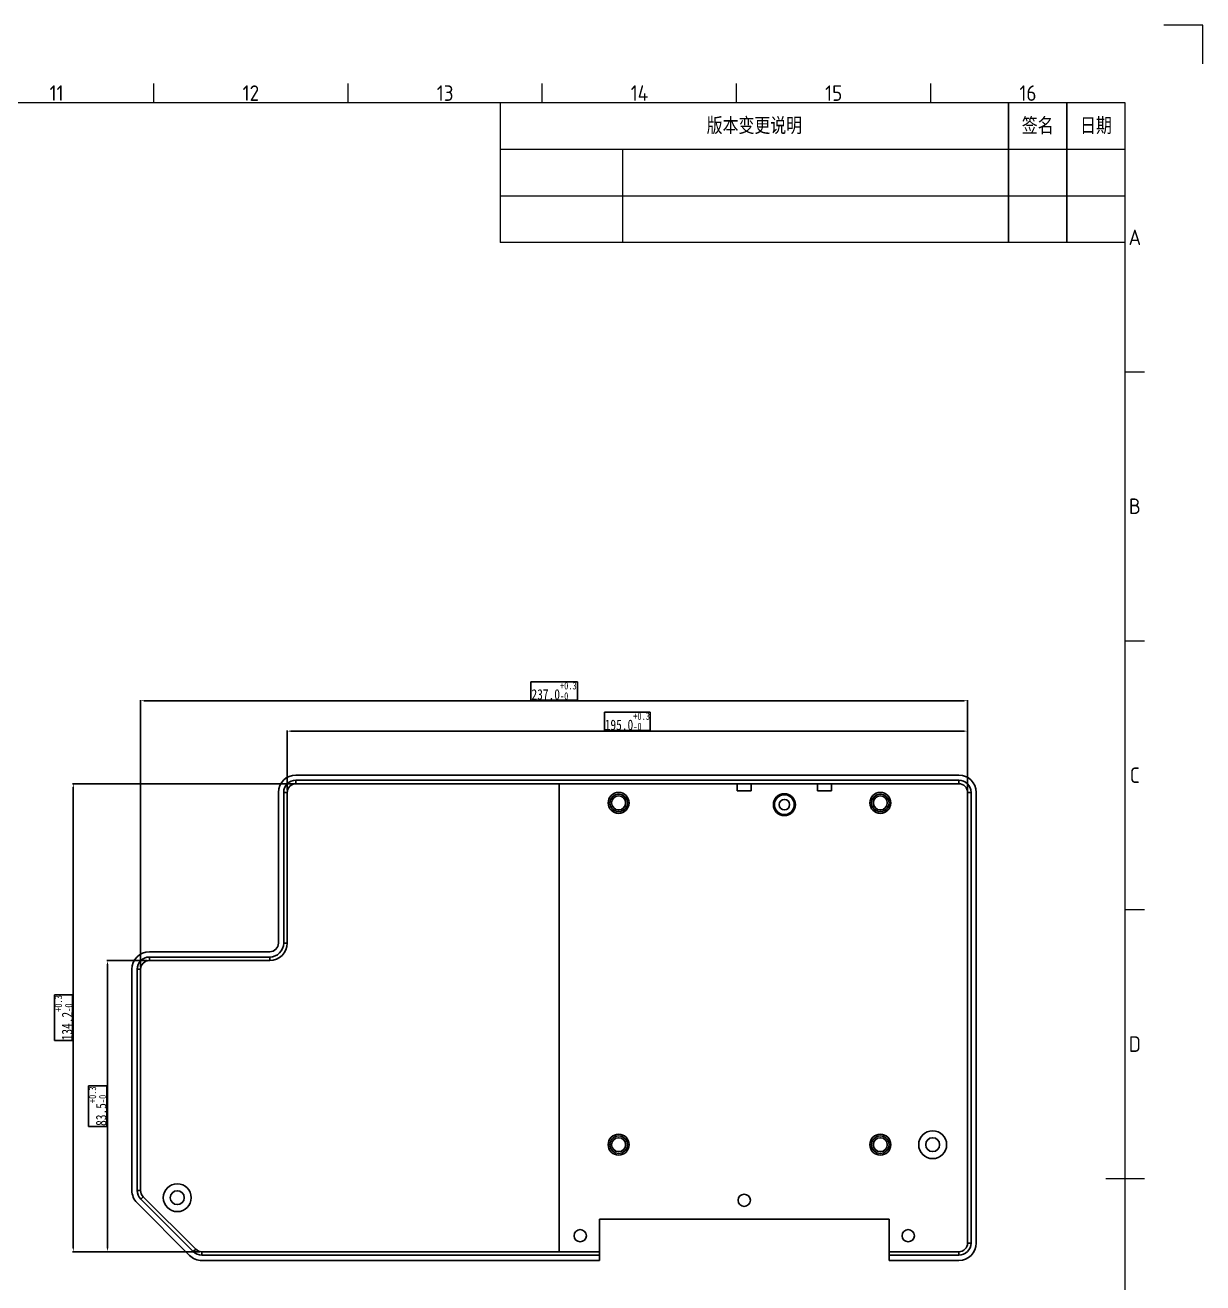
# Model space of a CAD drawing. Header units: inches. Extents: x 15988 to 16924, y -985 to -323.
# Drawn here: x 16586.7 to 16924.3, y -684 to -323.4 of the extents above; entities that cross this region are included whole.
import ezdxf
from ezdxf.enums import TextEntityAlignment as Align

# ---------------------------------------------------------------- set-up
doc = ezdxf.new("R2010")
doc.units = ezdxf.units.IN
doc.header["$MEASUREMENT"] = 0
doc.layers.add('DIM', color=1, linetype='Continuous', lineweight=5)
for name, color, linetype in [('图框', 7, 'Continuous'), ('明细栏', 4, 'Continuous'), ('注释', 5, 'Continuous')]:
    doc.layers.add(name, color=color, linetype=linetype)
doc.styles.add('ISO Proportional', font='isocp.shx')
doc.styles.add('汉字专用', font='', dxfattribs={"width": 0.8})
doc.styles.get('汉字专用').set_extended_font_data('SimSun')
doc.dimstyles.new('副本1', dxfattribs={"dimtxt": 3, "dimasz": 1, "dimexe": 0.2, "dimexo": 0.625, "dimgap": -0.2, "dimtad": 1, "dimdec": 1, "dimzin": 1, "dimdsep": 46, "dimtxsty": '汉字专用', "dimcen": 2.5, "dimclrd": 256, "dimclre": 256, "dimclrt": 256, "dimadec": 0, "dimazin": 0, "dimtfac": 1, "dimtdec": 1, "dimtmove": 0, "dimatfit": 3, "dimfxl": 0, "dimarcsym": 0})

# ---------------------------------------------------------------- blocks, each defined once
blk = doc.blocks.new('*D89')
at = {"layer": 'Defpoints', "color": 0}
for p in [(16856.84, -525.82), (16661.84, -543.4), (16856.84, -543.4)]:
    blk.add_point(p, dxfattribs=at)
at = {"layer": 'DIM', "lineweight": -2}
for p, q in [((16765.92, -520.42), (16752.77, -520.42)), ((16752.77, -520.42), (16752.77, -525.62)), ((16765.92, -525.62), (16765.92, -520.42)), ((16661.84, -542.78), (16661.84, -525.62)), ((16662.84, -525.82), (16855.84, -525.82)), ((16752.77, -525.62), (16765.92, -525.62)), ((16856.84, -542.78), (16856.84, -525.62))]:
    blk.add_line(p, q, dxfattribs=at)
at = {"layer": 'DIM'}
for points in [[(16662.84, -525.66), (16662.84, -525.99), (16661.84, -525.82)], [(16855.84, -525.99), (16855.84, -525.66), (16856.84, -525.82)]]:
    blk.add_solid(points, dxfattribs=at)
at = {"layer": 'DIM', "insert": (16759.34, -523.02), "char_height": 3, "attachment_point": 5, "style": '汉字专用'}
blk.add_mtext('195.0{\\A1;\\H0.7x;\\S+0.3^ -0;}', dxfattribs=at)
blk = doc.blocks.new('*D90')
at = {"layer": 'Defpoints', "color": 0}
for p in [(16856.84, -517.09), (16856.84, -543.4), (16619.84, -594.1)]:
    blk.add_point(p, dxfattribs=at)
at = {"layer": 'DIM', "lineweight": -2}
for p, q in [((16745.02, -511.69), (16731.66, -511.69)), ((16731.66, -511.69), (16731.66, -516.89)), ((16745.02, -516.89), (16745.02, -511.69)), ((16619.84, -593.48), (16619.84, -516.89)), ((16620.84, -517.09), (16855.84, -517.09)), ((16731.66, -516.89), (16745.02, -516.89)), ((16856.84, -542.78), (16856.84, -516.89))]:
    blk.add_line(p, q, dxfattribs=at)
at = {"layer": 'DIM'}
for points in [[(16620.84, -516.93), (16620.84, -517.26), (16619.84, -517.09)], [(16855.84, -517.26), (16855.84, -516.93), (16856.84, -517.09)]]:
    blk.add_solid(points, dxfattribs=at)
at = {"layer": 'DIM', "insert": (16738.34, -514.29), "char_height": 3, "attachment_point": 5, "style": '汉字专用'}
blk.add_mtext('237.0{\\A1;\\H0.7x;\\S+0.3^ -0;}', dxfattribs=at)
blk = doc.blocks.new('*D91')
at = {"layer": 'Defpoints', "color": 0}
for p in [(16610.33, -591.6), (16622.34, -591.6), (16637.39, -675.1)]:
    blk.add_point(p, dxfattribs=at)
at = {"layer": 'DIM', "lineweight": -2}
for p, q in [((16621.72, -591.6), (16610.13, -591.6)), ((16610.33, -674.1), (16610.33, -592.6)), ((16610.13, -627.52), (16604.92, -627.52)), ((16604.92, -627.52), (16604.92, -639.19)), ((16610.13, -639.19), (16610.13, -627.52)), ((16604.92, -639.19), (16610.13, -639.19)), ((16636.77, -675.1), (16610.13, -675.1))]:
    blk.add_line(p, q, dxfattribs=at)
at = {"layer": 'DIM'}
for points in [[(16610.49, -592.6), (16610.16, -592.6), (16610.33, -591.6)], [(16610.16, -674.1), (16610.49, -674.1), (16610.33, -675.1)]]:
    blk.add_solid(points, dxfattribs=at)
at = {"layer": 'DIM', "insert": (16607.52, -633.35), "char_height": 3, "attachment_point": 5, "rotation": 90, "style": '汉字专用'}
blk.add_mtext('83.5{\\A1;\\H0.7x;\\S+0.3^ -0;}', dxfattribs=at)
blk = doc.blocks.new('*D92')
at = {"layer": 'Defpoints', "color": 0}
for p in [(16664.34, -540.9), (16600.55, -675.1), (16637.39, -675.1)]:
    blk.add_point(p, dxfattribs=at)
at = {"layer": 'DIM', "lineweight": -2}
for p, q in [((16663.72, -540.9), (16600.35, -540.9)), ((16600.55, -541.9), (16600.55, -674.1)), ((16600.35, -601.43), (16595.14, -601.43)), ((16595.14, -601.43), (16595.14, -614.57)), ((16600.35, -614.57), (16600.35, -601.43)), ((16595.14, -614.57), (16600.35, -614.57)), ((16636.77, -675.1), (16600.35, -675.1))]:
    blk.add_line(p, q, dxfattribs=at)
at = {"layer": 'DIM'}
for points in [[(16600.72, -541.9), (16600.38, -541.9), (16600.55, -540.9)], [(16600.38, -674.1), (16600.72, -674.1), (16600.55, -675.1)]]:
    blk.add_solid(points, dxfattribs=at)
at = {"layer": 'DIM', "insert": (16597.75, -608), "char_height": 3, "attachment_point": 5, "rotation": 90, "style": '汉字专用'}
blk.add_mtext('134.2{\\A1;\\H0.7x;\\S+0.3^ -0;}', dxfattribs=at)

msp = doc.modelspace()

# ---------------------------------------------------------------- linework, layer by layer
at = {"color": 7, "linetype": 'Continuous'}
for p, q in [((16664.34, -538.4), (16854.34, -538.4)), ((16664.34, -539.9), (16664.34, -540.9)), ((16854.34, -539.9), (16664.34, -539.9)), ((16854.34, -540.9), (16664.34, -540.9)), ((16739.84, -675.1), (16739.84, -540.9)), ((16790.84, -540.9), (16790.84, -542.9)), ((16794.84, -540.9), (16794.84, -542.9)), ((16813.84, -540.9), (16813.84, -542.9)), ((16817.84, -540.9), (16817.84, -542.9)), ((16854.34, -540.9), (16854.34, -539.9)), ((16659.34, -586.6), (16659.34, -543.4)), ((16660.84, -543.4), (16660.84, -586.6)), ((16661.84, -543.4), (16660.84, -543.4)), ((16661.84, -543.4), (16661.84, -586.6)), ((16794.84, -542.9), (16790.84, -542.9)), ((16817.84, -542.9), (16813.84, -542.9)), ((16857.84, -543.4), (16856.84, -543.4)), ((16856.84, -672.6), (16856.84, -543.4)), ((16857.84, -672.6), (16857.84, -543.4)), ((16859.34, -672.6), (16859.34, -543.4)), ((16660.84, -586.6), (16661.84, -586.6)), ((16622.34, -589.1), (16656.84, -589.1)), ((16622.34, -590.6), (16622.34, -591.6)), ((16656.84, -590.6), (16622.34, -590.6)), ((16656.84, -591.6), (16656.84, -590.6)), ((16617.34, -657.55), (16617.34, -594.1)), ((16618.84, -594.1), (16618.84, -657.55)), ((16619.84, -594.1), (16618.84, -594.1)), ((16619.84, -594.1), (16619.84, -657.55)), ((16656.84, -591.6), (16622.34, -591.6)), ((16618.84, -657.55), (16619.84, -657.55)), ((16620.58, -659.32), (16619.87, -660.03)), ((16620.58, -659.32), (16635.63, -674.37)), ((16633.86, -676.14), (16618.81, -661.09)), ((16619.87, -660.03), (16634.92, -675.08)), ((16834.34, -665.8), (16751.34, -665.8)), ((16751.34, -677.6), (16751.34, -665.8)), ((16834.34, -665.8), (16834.34, -677.6)), ((16634.92, -675.08), (16635.63, -674.37)), ((16856.84, -672.6), (16857.84, -672.6)), ((16637.39, -675.1), (16637.39, -676.1)), ((16637.39, -675.1), (16751.34, -675.1)), ((16637.39, -676.1), (16751.34, -676.1)), ((16637.39, -677.6), (16751.34, -677.6)), ((16834.34, -675.1), (16854.34, -675.1)), ((16834.34, -676.1), (16854.34, -676.1)), ((16834.34, -677.6), (16854.34, -677.6)), ((16854.34, -676.1), (16854.34, -675.1))]:
    msp.add_line(p, q, dxfattribs=at)
for centre, radius in [((16756.84, -546.4), 3), ((16756.84, -546.4), 2.5), ((16756.84, -546.4), 2), ((16804.34, -546.9), 3.15), ((16804.34, -546.9), 2.85), ((16831.84, -546.4), 3), ((16831.84, -546.4), 2.5), ((16831.84, -546.4), 2), ((16804.34, -546.9), 1.5), ((16756.84, -644.4), 3), ((16756.84, -644.4), 2.5), ((16831.84, -644.4), 3), ((16831.84, -644.4), 2.5), ((16846.84, -644.4), 4), ((16756.84, -644.4), 2), ((16831.84, -644.4), 2), ((16846.84, -644.4), 2), ((16630.34, -659.6), 4), ((16630.34, -659.6), 2), ((16792.84, -660.35), 1.75), ((16745.84, -670.5), 1.75), ((16839.84, -670.5), 1.75)]:
    msp.add_circle(centre, radius, dxfattribs=at)
for centre, radius, start, end in [((16664.34, -543.4), 5, 90, 180), ((16664.34, -543.4), 3.5, 90, 180), ((16664.34, -543.4), 2.5, 90, 180), ((16854.34, -543.4), 5, 0, 90), ((16854.34, -543.4), 3.5, 0, 90), ((16854.34, -543.4), 2.5, 0, 90), ((16656.84, -586.6), 5, 270, 0), ((16656.84, -586.6), 4, 270, 360), ((16656.84, -586.6), 2.5, 270, 0), ((16622.34, -594.1), 5, 90, 180), ((16622.34, -594.1), 3.5, 90, 180), ((16622.34, -594.1), 2.5, 90, 180), ((16622.34, -657.55), 5, 180, 225), ((16622.34, -657.55), 3.5, 180, 225), ((16622.34, -657.55), 2.5, 180, 225), ((16637.39, -672.6), 2.5, 225, 270), ((16854.34, -672.6), 5, 270, 0), ((16854.34, -672.6), 3.5, 270, 0), ((16854.34, -672.6), 2.5, 270, 360), ((16637.39, -672.6), 5, 225, 270), ((16637.39, -672.6), 3.5, 225, 270)]:
    msp.add_arc(centre, radius, start, end, dxfattribs=at)
at = {"layer": '图框', "color": 7, "lineweight": 9}
for p, q in [((16924.27, -323.38), (16913.14, -323.38)), ((16924.27, -334.51), (16924.27, -323.38)), ((16623.6, -345.65), (16623.6, -340.08)), ((16679.28, -345.65), (16679.28, -340.08)), ((16734.96, -345.65), (16734.96, -340.08)), ((16790.64, -345.65), (16790.64, -340.08)), ((16846.32, -345.65), (16846.32, -340.08)), ((16902, -345.65), (16010, -345.65)), ((16902, -962.59), (16902, -345.65)), ((16902, -422.77), (16907.57, -422.77)), ((16902, -499.88), (16907.57, -499.88)), ((16902, -577), (16907.57, -577)), ((16896.43, -654.12), (16907.57, -654.12))]:
    msp.add_line(p, q, dxfattribs=at)
at = {"layer": '明细栏', "lineweight": 9}
for p, q in [((16722.9, -345.65), (16722.9, -385.74)), ((16902, -359.01), (16722.9, -359.01)), ((16757.92, -359.01), (16757.92, -385.74)), ((16902, -372.37), (16722.9, -372.37)), ((16902, -385.74), (16722.9, -385.74))]:
    msp.add_line(p, q, dxfattribs=at)
at = {"layer": '明细栏'}
for p, q in [((16868.59, -385.74), (16868.59, -345.65)), ((16885.3, -385.74), (16885.3, -345.65))]:
    msp.add_line(p, q, dxfattribs=at)

# ---------------------------------------------------------------- texts
at = {"layer": '图框', "color": 7, "lineweight": 9, "style": 'ISO Proportional'}
for s, height, p in [('11', 4.454, (16595.76, -342.86)), ('12', 4.454, (16651.44, -342.86)), ('13', 4.454, (16707.12, -342.86)), ('14', 4.454, (16762.8, -342.86)), ('15', 4.454, (16818.48, -342.86)), ('16', 4.454, (16874.16, -342.86)), ('A', 4.45, (16904.79, -384.21)), ('B', 4.45, (16904.79, -461.32)), ('C', 4.45, (16904.79, -538.44)), ('D', 4.45, (16904.79, -615.56))]:
    msp.add_text(s, height=height, dxfattribs=at).set_placement(p, align=Align.MIDDLE)
at = {"layer": '注释', "char_height": 4.176, "attachment_point": 5, "style": '汉字专用'}
for s, insert, width in [('版本变更说明', (16795.75, -352.33), 145.6947), ('签名', (16876.94, -352.33), 16.7042), ('日期', (16893.65, -352.33), 16.7042)]:
    msp.add_mtext(s, dxfattribs=dict(at, insert=insert, width=width))

# ---------------------------------------------------------------- dimensions: what is measured, and where the dimension line sits
at = {"layer": 'DIM'}
for base, p1, picture, middle in [((16856.84, -517.09), (16619.84, -594.1), '*D90', (16738.34, -514.29)), ((16856.84, -525.82), (16661.84, -543.4), '*D89', (16759.34, -523.02))]:
    dim = msp.add_linear_dim(base=base, p1=p1, p2=(16856.84, -543.4), text='<>{\\A1;\\H0.7x;\\S+0.3^ -0;}', dimstyle='副本1', dxfattribs=at)
    dim.commit()
    dim.dimension.update_dxf_attribs({"geometry": picture, "text_midpoint": middle})
for base, p1, p2, picture, middle in [((16600.55, -675.1), (16664.34, -540.9), (16637.39, -675.1), '*D92', (16597.75, -608)), ((16610.33, -591.6), (16637.39, -675.1), (16622.34, -591.6), '*D91', (16607.52, -633.35))]:
    dim = msp.add_linear_dim(base=base, p1=p1, p2=p2, angle=90, text='<>{\\A1;\\H0.7x;\\S+0.3^ -0;}', dimstyle='副本1', dxfattribs=at)
    dim.commit()
    dim.dimension.update_dxf_attribs({"geometry": picture, "text_midpoint": middle})

doc.saveas('drawing.dxf')
